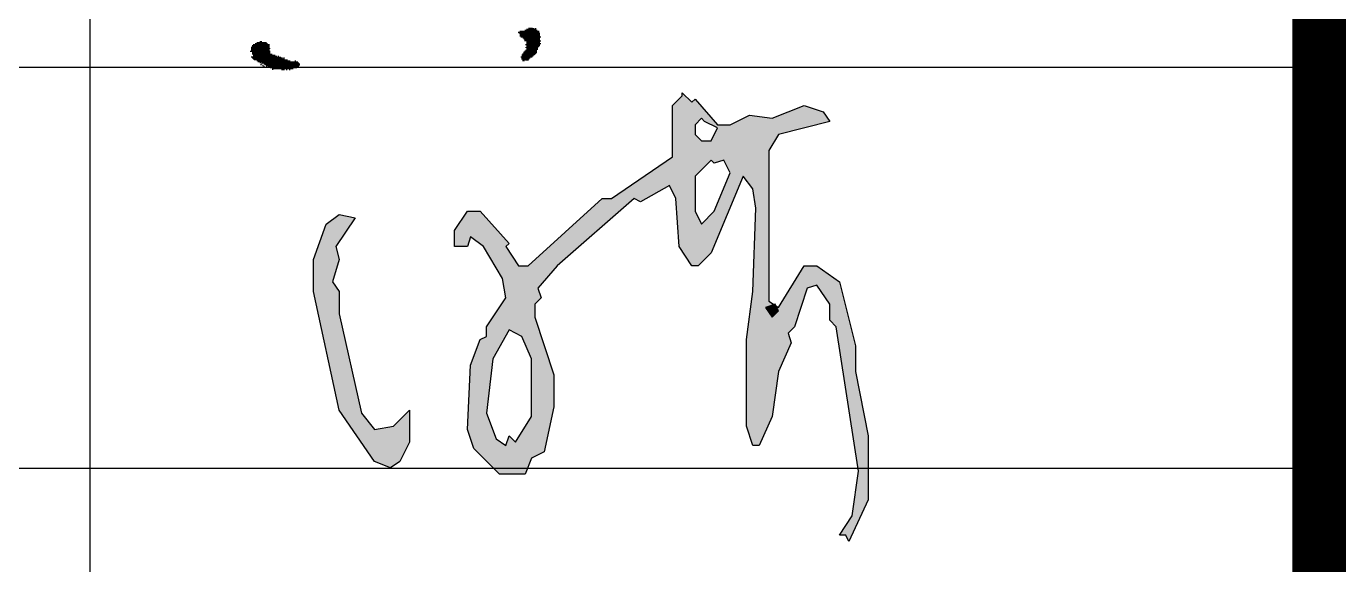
# Model space of a CAD drawing. Extents: x 1738711 to 2346805, y 1189731 to 2516152.
# Drawn here: x 2334921 to 2336886, y 2375775 to 2376581 of the extents above; entities that cross this region are included whole.
import ezdxf
from ezdxf.enums import TextEntityAlignment as Align

# ---------------------------------------------------------------- set-up
doc = ezdxf.new("R2010")
doc.units = 0
doc.header["$LTSCALE"] = 1000
doc.header["$MEASUREMENT"] = 0
doc.layers.add('TK', color=4, linetype='Continuous')
doc.layers.add('签名', color=2, linetype='Continuous')
doc.styles.add('宋体', font='SIMSUN.TTF', dxfattribs={"width": 0.75})

# ---------------------------------------------------------------- blocks, each defined once
blk = doc.blocks.new('hjashrtahreahe')
at = {"layer": 'TK', "color": 7}
for p, q in [((81250.3, 2800), (81250.3, 1000)), ((76600, 2200), (83100, 2200)), ((76600, 1600), (83100, 1600))]:
    blk.add_line(p, q, dxfattribs=at)
at = {"layer": 'TK', "color": 3, "const_width": 100}
blk.add_lwpolyline([(2500, 1000), (2500, 58400), (83100, 58400), (83100, 1000)], close=True, dxfattribs=at)
at = {"layer": 'TK', "color": 7, "const_width": 25}
blk.add_lwpolyline([(76600, 3550), (83100, 3550), (83100, 1000), (76600, 1000)], close=True, dxfattribs=at)
at = {"layer": 'TK', "style": '宋体', "width": 0.75}
for tag, height, p in [('项目负责人', 350, (6002.9, 57088.7)), ('专业负责人', 350, (6002.9, 56223.7)), ('设计人', 350, (6002.9, 55419.4)), ('版号1', 250, (77303.9, 22193.4)), ('时间1', 250, (82405.3, 22193.4)), ('版号2', 250, (77303.9, 21593.4)), ('时间2', 250, (82405.3, 21593.4)), ('版号3', 250, (77303.9, 20993.4)), ('时间3', 250, (82405.3, 20993.4)), ('建筑会签', 0.0001, (78977.9, 2403.2)), ('电气会签', 0.0001, (82127.9, 2403.2)), ('结构会签', 0.0001, (78977.9, 1803.2)), ('暖通会签', 0.0001, (82127.9, 1803.2)), ('给排水会签', 0.0001, (78977.9, 1249.5)), ('智能化会签', 0.0001, (82127.9, 1249.5))]:
    blk.add_attdef(tag, text='', height=height, dxfattribs=at).set_placement(p, align=Align.CENTER)
for tag, p in [('合作设计单位', (80815.9, 48985.9)), ('版号说明1', (79853.9, 22318.2)), ('版号说明2', (79853.9, 21718.2)), ('版号说明3', (79853.9, 21118.2)), ('浙江绿储科技有限公司', (80545.2, 16035.9)), ('百兆瓦级集中式熔盐储能关键', (80545.2, 14953.2)), ('设备研发及制造基地项目', (80545.2, 14603.3)), ('1#研发楼', (80545.2, 13635.9)), ('图名', (80545.2, 12435.9)), ('工程编号', (78977.9, 11460.9)), ('子项编号', (82127.9, 11460.9)), ('建筑', (78977.9, 10710.9)), ('图号', (82127.9, 10710.9)), ('施工图', (78977.9, 9960.9)), ('2023.03', (82127.9, 9960.9)), ('审定', (79352.9, 8460.9)), ('审核', (79352.9, 7710.9)), ('工程负责', (79352.9, 6960.9)), ('专业负责', (79352.9, 6210.9)), ('设计', (79352.9, 5460.9)), ('制图', (79352.9, 4710.9)), ('校对', (79352.9, 3960.9))]:
    blk.add_attdef(tag, text='', height=250, dxfattribs=at).set_placement(p, align=Align.MIDDLE_CENTER)
blk = doc.blocks.new('A$C579C72A4')
for p, q in [((899.7, 90.3), (899.5, 64.6)), ((901.8, 90.3), (901.6, 64.6)), ((904, 92.4), (903.5, 21.8)), ((906.1, 92.4), (905.6, 21.8)), ((908.3, 94.5), (907.7, 23.9)), ((910.4, 94.5), (909.9, 26.1)), ((912.5, 94.5), (912.1, 28.2)), ((914.7, 94.5), (914.2, 28.2)), ((916.8, 94.4), (916.3, 30.3)), ((918.9, 94.4), (918.5, 32.4)), ((921.1, 92.3), (920.7, 34.5)), ((923.2, 94.4), (922.8, 36.7)), ((925.3, 90.1), (925, 38.8)), ((294.3, 60.4), (294, 21.9)), ((296.4, 60.4), (296.1, 21.9)), ((298.6, 62.5), (298.3, 19.8)), ((300.7, 62.5), (300.4, 17.6)), ((302.8, 62.5), (302.5, 17.6)), ((305, 64.6), (304.6, 15.4)), ((307.1, 64.6), (306.8, 17.6)), ((309.3, 62.5), (308.9, 13.3)), ((311.4, 62.4), (311.1, 15.4)), ((313.5, 62.4), (313.2, 13.2)), ((315.7, 62.4), (315.3, 11.1)), ((317.8, 62.4), (317.4, 11.1)), ((319.9, 60.2), (319.5, 6.8)), ((884.7, 86.1), (884.7, 84)), ((886.8, 86.1), (886.8, 81.8)), ((889, 88.2), (888.9, 75.4)), ((891.1, 88.2), (891, 73.2)), ((893.2, 88.2), (893.1, 73.2)), ((895.4, 88.2), (895.3, 71.1)), ((897.5, 88.2), (897.4, 68.9)), ((927.5, 87.9), (927.1, 45.2)), ((929.6, 87.9), (929.3, 51.6)), ((931.7, 83.6), (931.5, 53.7)), ((933.7, 66.5), (933.7, 64.4)), ((933.7, 60.1), (933.7, 58)), ((933.8, 75.1), (933.8, 72.9)), ((283.5, 43.4), (283.4, 41.3)), ((285.5, 30.6), (285.5, 28.4)), ((285.7, 51.9), (285.6, 41.2)), ((287.6, 30.5), (287.6, 26.3)), ((287.8, 56.2), (287.7, 34.8)), ((290, 58.3), (289.7, 24.1)), ((292.1, 58.3), (291.9, 22)), ((322.1, 58.1), (321.7, 8.9)), ((324.2, 58.1), (323.8, 6.8)), ((326.2, 43.1), (326, 6.7)), ((326.3, 49.5), (326.3, 47.4)), ((328.3, 36.7), (328.1, 4.6)), ((330.5, 36.6), (330.2, 4.6)), ((332.6, 34.5), (332.3, 0.3)), ((334.7, 34.5), (334.5, 2.4)), ((336.9, 34.5), (336.6, 2.4)), ((339, 32.3), (338.8, 2.4)), ((341.1, 32.3), (340.9, 2.4)), ((343.2, 30.1), (343, 2.3)), ((345.4, 32.3), (345.2, 2.3)), ((347.5, 30.1), (347.3, 2.3)), ((349.7, 30.1), (349.5, 2.3)), ((890.7, 30.5), (890.7, 28.3)), ((892.9, 34.7), (892.8, 24)), ((895, 36.9), (894.9, 19.7)), ((897.2, 41.1), (897, 19.7)), ((899.3, 43.2), (899.2, 21.9)), ((901.5, 45.4), (901.3, 21.8)), ((901.5, 51.8), (901.5, 49.6)), ((901.6, 58.2), (901.6, 56.1)), ((306.8, 13.3), (306.7, 11.2)), ((311, 11.1), (311, 9)), ((313.1, 9), (313.1, 6.8)), ((351.8, 27.9), (351.6, 2.3)), ((353.9, 27.9), (353.7, 0.1)), ((356, 25.8), (355.9, 0.1)), ((358.2, 27.9), (358, 0.1)), ((360.3, 23.6), (360.1, 2.2)), ((362.4, 23.6), (362.3, 2.2)), ((364.6, 23.6), (364.4, 0)), ((366.7, 21.4), (366.6, 2.2)), ((368.8, 21.4), (368.7, 2.2)), ((371, 21.4), (370.8, 0)), ((373.1, 19.2), (373, 2.1)), ((375.2, 19.2), (375.1, 2.1)), ((377.4, 19.2), (377.3, 2.1)), ((379.5, 19.2), (379.4, 4.2)), ((381.7, 19.2), (381.5, 4.2)), ((383.8, 21.3), (383.7, 4.2)), ((385.9, 19.1), (385.8, 4.2)), ((388.1, 19.1), (388, 6.3)), ((390.2, 17), (390.1, 8.4)), ((392.3, 14.8), (392.3, 10.5))]:
    blk.add_line(p, q)
blk = doc.blocks.new('xq')
at = {"linetype": 'Continuous'}
h = blk.add_hatch(color=256, dxfattribs=at)
h.paths.add_polyline_path([(-769.79, 1086.26), (-767.79, 1088.26), (-768.79, 1091.26), (-762.79, 1098.26), (-738.79, 1119.26), (-736.79, 1118.26), (-727.79, 1123.26), (-725.79, 1119.26), (-724.79, 1104.26), (-720.79, 1098.26), (-718.79, 1098.26), (-714.79, 1102.26), (-704.79, 1126.26), (-701.79, 1122.26), (-700.79, 1116.26), (-701.79, 1090.26), (-703.79, 1075.26), (-703.79, 1048.26), (-701.79, 1042.26), (-699.79, 1042.26), (-695.79, 1051.26), (-693.79, 1065.26), (-689.79, 1074.26), (-690.79, 1077.26), (-688.79, 1079.26), (-684.79, 1091.26), (-681.79, 1092.26), (-677.79, 1086.26), (-677.79, 1081.26), (-675.79, 1079.26), (-668.79, 1034.26), (-670.79, 1020.26), (-674.79, 1014.26), (-672.79, 1014.26), (-671.79, 1012.26), (-665.79, 1025.26), (-665.79, 1045.26), (-669.79, 1065.26), (-669.79, 1073.26), (-674.79, 1093.26), (-681.79, 1098.26), (-685.79, 1098.26), (-693.79, 1085.26), (-694.54, 1085.76), (-693.79, 1084.26), (-695.79, 1082.26), (-697.79, 1085.26), (-695.13, 1086.15), (-696.79, 1087.26), (-696.79, 1134.26), (-693.79, 1139.26), (-677.79, 1143.26), (-679.79, 1146.26), (-685.79, 1148.26), (-695.79, 1144.26), (-702.79, 1145.26), (-708.79, 1142.26), (-712.79, 1142.26), (-719.79, 1150.26), (-720.79, 1149.26), (-723.79, 1152.26), (-723.79, 1151.26), (-726.79, 1148.26), (-726.79, 1132.26), (-745.79, 1119.26), (-748.79, 1119.26), (-771.79, 1098.26), (-774.79, 1098.26), (-778.79, 1104.26), (-777.79, 1105.26), (-786.79, 1115.26), (-790.79, 1115.26), (-794.79, 1109.26), (-794.79, 1104.26), (-790.79, 1104.26), (-789.79, 1107.26), (-785.79, 1104.26), (-779.79, 1094.26), (-778.79, 1088.26), (-784.79, 1079.26), (-784.79, 1076.26), (-786.79, 1075.26), (-789.79, 1067.26), (-790.79, 1047.26), (-788.79, 1041.26), (-780.79, 1033.26), (-772.79, 1033.26), (-770.79, 1038.26), (-766.79, 1040.26), (-763.79, 1054.26), (-763.79, 1064.26), (-769.79, 1082.26)])
h.paths.add_polyline_path([(-775.79, 1077.26), (-773.79, 1076.26), (-770.79, 1069.26), (-770.79, 1051.26), (-775.79, 1043.26), (-777.79, 1045.26), (-778.79, 1042.26), (-781.79, 1044.26), (-784.79, 1052.26), (-782.79, 1069.26), (-777.79, 1078.26)], flags=16)
h.paths.add_polyline_path([(-719.79, 1115.26), (-719.79, 1126.26), (-714.79, 1131.26), (-713.79, 1130.26), (-710.79, 1131.26), (-708.79, 1127.26), (-713.79, 1115.26), (-717.79, 1111.26)], flags=16)
h.paths.add_polyline_path([(-719.79, 1139.26), (-719.79, 1142.26), (-717.79, 1144.26), (-716.79, 1143.26), (-712.79, 1141.26), (-714.79, 1137.26), (-717.79, 1137.26)], flags=16)
for points in [[(-830.79, 1053.26), (-819.79, 1037.26), (-814.79, 1035.26), (-811.79, 1037.26), (-808.79, 1043.26), (-808.79, 1053.26), (-813.79, 1048.26), (-819.79, 1047.26), (-823.79, 1052.26), (-830.79, 1083.26), (-830.79, 1090.26), (-832.79, 1093.26), (-830.79, 1100.26), (-831.79, 1104.26), (-825.79, 1113.26), (-830.79, 1114.26), (-834.79, 1111.26), (-838.79, 1100.26), (-838.79, 1090.26)], [(-697.79, 1085.26), (-695.79, 1082.26), (-693.79, 1084.26), (-694.54, 1085.76), (-695.13, 1086.15)]]:
    blk.add_hatch(color=256, dxfattribs=at).paths.add_polyline_path(points)
for points in [[(-723.79, 1151.26), (-723.79, 1152.26), (-720.79, 1149.26), (-719.79, 1150.26), (-712.79, 1142.26), (-708.79, 1142.26), (-702.79, 1145.26), (-695.79, 1144.26), (-685.79, 1148.26), (-679.79, 1146.26), (-677.79, 1143.26), (-693.79, 1139.26), (-696.79, 1134.26), (-696.79, 1087.26), (-693.79, 1085.26), (-685.79, 1098.26), (-681.79, 1098.26), (-674.79, 1093.26), (-669.79, 1073.26), (-669.79, 1065.26), (-665.79, 1045.26), (-665.79, 1025.26), (-671.79, 1012.26), (-672.79, 1014.26), (-674.79, 1014.26), (-670.79, 1020.26), (-668.79, 1034.26), (-675.79, 1079.26), (-677.79, 1081.26), (-677.79, 1086.26), (-681.79, 1092.26), (-684.79, 1091.26), (-688.79, 1079.26), (-690.79, 1077.26), (-689.79, 1074.26), (-693.79, 1065.26), (-695.79, 1051.26), (-699.79, 1042.26), (-701.79, 1042.26), (-703.79, 1048.26), (-703.79, 1075.26), (-701.79, 1090.26), (-700.79, 1116.26), (-701.79, 1122.26), (-704.79, 1126.26), (-714.79, 1102.26), (-718.79, 1098.26), (-720.79, 1098.26), (-724.79, 1104.26), (-725.79, 1119.26), (-727.79, 1123.26), (-736.79, 1118.26), (-738.79, 1119.26), (-762.79, 1098.26), (-768.79, 1091.26), (-767.79, 1088.26), (-769.79, 1086.26), (-769.79, 1082.26), (-763.79, 1064.26), (-763.79, 1054.26), (-766.79, 1040.26), (-770.79, 1038.26), (-772.79, 1033.26), (-780.79, 1033.26), (-788.79, 1041.26), (-790.79, 1047.26), (-789.79, 1067.26), (-786.79, 1075.26), (-784.79, 1076.26), (-784.79, 1079.26), (-778.79, 1088.26), (-779.79, 1094.26), (-785.79, 1104.26), (-789.79, 1107.26), (-790.79, 1104.26), (-794.79, 1104.26), (-794.79, 1109.26), (-790.79, 1115.26), (-786.79, 1115.26), (-777.79, 1105.26), (-778.79, 1104.26), (-774.79, 1098.26), (-771.79, 1098.26), (-748.79, 1119.26), (-745.79, 1119.26), (-726.79, 1132.26), (-726.79, 1148.26), (-723.79, 1151.26)], [(-716.79, 1143.26), (-717.79, 1144.26), (-719.79, 1142.26), (-719.79, 1139.26), (-717.79, 1137.26), (-714.79, 1137.26), (-712.79, 1141.26), (-716.79, 1143.26)], [(-713.79, 1130.26), (-714.79, 1131.26), (-719.79, 1126.26), (-719.79, 1115.26), (-717.79, 1111.26), (-713.79, 1115.26), (-708.79, 1127.26), (-710.79, 1131.26), (-713.79, 1130.26)], [(-830.79, 1114.26), (-825.79, 1113.26), (-831.79, 1104.26), (-830.79, 1100.26), (-832.79, 1093.26), (-830.79, 1090.26), (-830.79, 1083.26), (-823.79, 1052.26), (-819.79, 1047.26), (-813.79, 1048.26), (-808.79, 1053.26), (-808.79, 1043.26), (-811.79, 1037.26), (-814.79, 1035.26), (-819.79, 1037.26), (-830.79, 1053.26), (-838.79, 1090.26), (-838.79, 1100.26), (-834.79, 1111.26), (-830.79, 1114.26)], [(-693.79, 1084.26), (-694.79, 1086.26), (-697.79, 1085.26), (-695.79, 1082.26), (-693.79, 1084.26)], [(-775.79, 1077.26), (-777.79, 1078.26), (-782.79, 1069.26), (-784.79, 1052.26), (-781.79, 1044.26), (-778.79, 1042.26), (-777.79, 1045.26), (-775.79, 1043.26), (-770.79, 1051.26), (-770.79, 1069.26), (-773.79, 1076.26), (-775.79, 1077.26)]]:
    blk.add_lwpolyline(points, dxfattribs=at)
blk = doc.blocks.new('harehraehr')
at = {"linetype": 'Continuous', "xscale": 7.2, "yscale": 7.2, "zscale": 7.2}
blk.add_blockref('xq', (2026333.8, 1944056), dxfattribs=at)
at = {"layer": '签名'}
blk.add_blockref('A$C579C72A4', (2019870, 1952403), dxfattribs=at)

msp = doc.modelspace()

# ---------------------------------------------------------------- block references
msp.add_blockref('hjashrtahreahe', (2253766.1, 2374319.5))
at = {"xscale": 0.66666, "yscale": 0.66666, "zscale": 0.66666}
msp.add_blockref('harehraehr', (988501.5, 1074926.4), dxfattribs=at)

doc.saveas('drawing.dxf')
